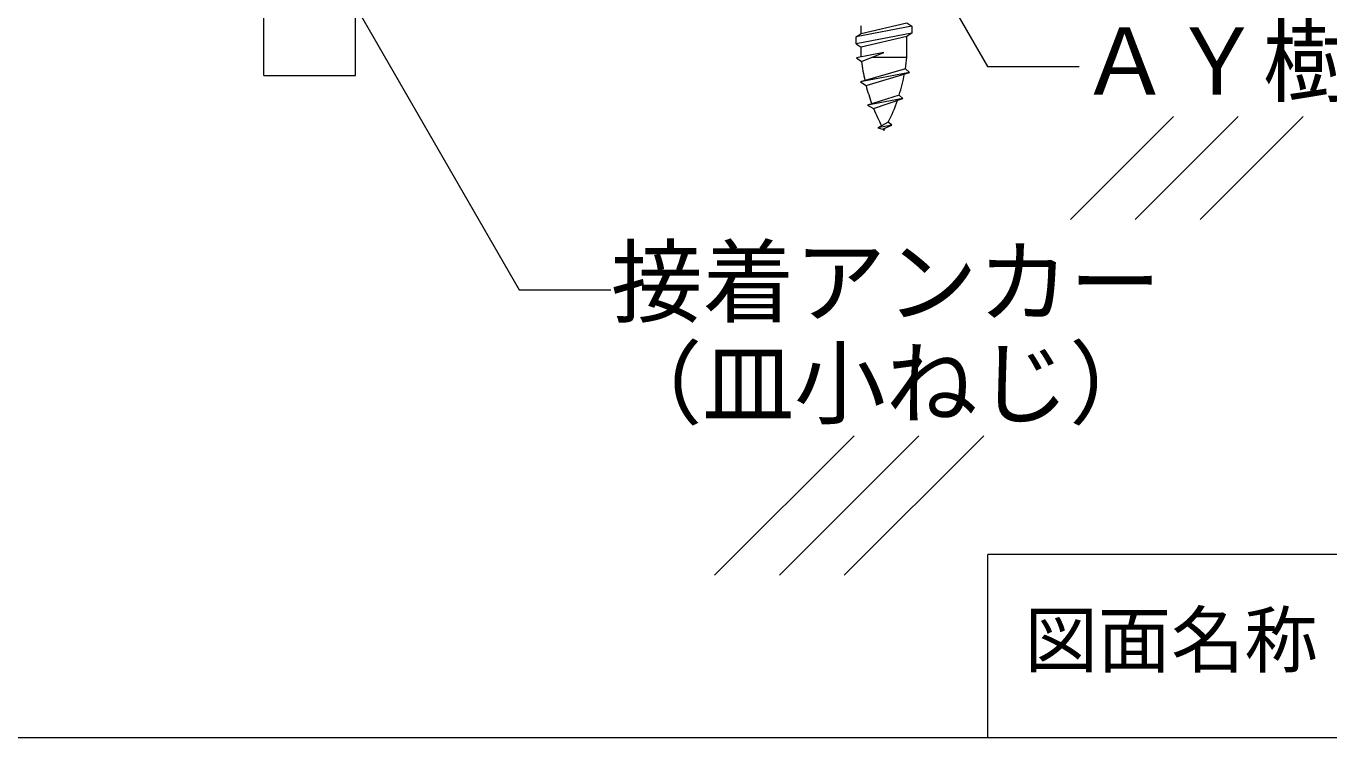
# Model space of a CAD drawing. Units: millimetres, scale not verified. Extents: x -270 to 270, y -189 to 184.
# Drawn here: x -74.9 to 67.2, y -176 to -98.4 of the extents above; entities that cross this region are included whole.
import ezdxf
from ezdxf.enums import TextEntityAlignment as Align

# ---------------------------------------------------------------- set-up
doc = ezdxf.new("R2010")
doc.units = ezdxf.units.MM
doc.header["$LTSCALE"] = 2
for name, color, linetype, lineweight in [('1-6_アンカー類', 7, 'Continuous', 9), ('1-7_設備', 7, 'Continuous', 9), ('1-A_元図・躯体', 7, 'Continuous', 9), ('E-1', 7, 'Continuous', 9), ('F-F', 7, 'Continuous', 9)]:
    doc.layers.add(name, color=color, linetype=linetype, lineweight=lineweight)
doc.layers.add('E-0', color=7, linetype='Continuous')
doc.styles.add('ＭＳ ゴシック', font='')
doc.styles.get('ＭＳ ゴシック').set_extended_font_data('MS Gothic')

msp = doc.modelspace()

# ---------------------------------------------------------------- linework, layer by layer
at = {"layer": '1-6_アンカー類', "color": 4}
for p, q in [((16.185, -99.18), (21.185, -98.012)), ((21.185, -98.012), (21.735, -98.387)), ((21.735, -98.387), (15.635, -99.555)), ((21.735, -99.137), (15.635, -100.305)), ((15.635, -99.555), (16.185, -99.18)), ((16.185, -99.18), (16.185, -98.343)), ((21.735, -99.137), (21.185, -99.512)), ((21.735, -98.387), (21.735, -99.137)), ((15.635, -100.305), (15.635, -99.555)), ((15.635, -100.305), (16.185, -100.68)), ((21.185, -99.512), (16.185, -100.68)), ((16.185, -101.728), (16.185, -100.68)), ((21.185, -101.749), (21.185, -99.512)), ((18.685, -101.249), (15.691, -101.823)), ((15.691, -101.823), (16.237, -102.225)), ((16.237, -102.225), (18.685, -101.249)), ((17.431, -101.749), (21.185, -101.749)), ((21.019, -103.026), (16.118, -104.441)), ((21.459, -103.417), (16.118, -104.441)), ((16.727, -104.833), (21.459, -103.417)), ((21.459, -103.417), (21.019, -103.026)), ((16.118, -104.441), (16.727, -104.833)), ((20.343, -105.886), (16.882, -106.994)), ((20.746, -106.254), (16.882, -106.994)), ((17.552, -107.367), (20.746, -106.254)), ((20.746, -106.254), (20.343, -105.886)), ((16.882, -106.994), (17.552, -107.367)), ((19.153, -108.857), (17.997, -109.481)), ((19.525, -109.188), (17.997, -109.481)), ((18.534, -109.614), (19.525, -109.188)), ((19.525, -109.188), (19.153, -108.857)), ((17.997, -109.481), (18.534, -109.614))]:
    msp.add_line(p, q, dxfattribs=at)
for centre, start, end in [((36.687, -99.733), 186.94964, 192.81474), ((0.682, -99.733), 350.8021, 354.38309), ((0.682, -99.733), 342.62244, 349.24179), ((36.687, -99.733), 194.33303, 200.19295), ((0.682, -99.733), 333.71008, 340.93946), ((36.687, -99.733), 201.75116, 207.5263), ((36.687, -99.733), 208.57869, 209.09114), ((0.682, -99.733), 330.90886, 331.73636)]:
    msp.add_arc(centre, 20.601, start, end, dxfattribs=at)
at = {"layer": '1-7_設備'}
msp.add_line((-48.939, -103.762), (-48.939, -54.277), dxfattribs=at)
msp.add_lwpolyline([(-48.939, -103.762), (-38.939, -103.762), (-38.939, -54.277)], dxfattribs=at)
at = {"layer": '1-A_元図・躯体'}
for p, q in [((50.246, -108.228), (39.021, -119.452)), ((57.317, -108.228), (46.092, -119.452)), ((64.388, -108.228), (53.163, -119.452)), ((15.429, -143.045), (0.211, -158.262)), ((22.5, -143.045), (7.282, -158.262)), ((29.571, -143.045), (14.353, -158.262))]:
    msp.add_line(p, q, dxfattribs=at)
at = {"layer": 'E-1'}
for points in [[(21.468, -88.033), (29.978, -102.773), (39.978, -102.773)], [(-39.81, -94.701), (-21.092, -127.123), (-11.092, -127.123)]]:
    msp.add_lwpolyline(points, dxfattribs=at)
at = {"layer": 'F-F'}
for p in [(30, -176), (270, -156)]:
    msp.add_line(p, (30, -156), dxfattribs=at)
msp.add_lwpolyline([(-270, 184), (270, 184), (270, -176), (-270, -176)], dxfattribs=at)

# ---------------------------------------------------------------- texts
at = {"layer": 'E-0', "style": 'ＭＳ ゴシック'}
msp.add_text('図面名称', height=5.865, dxfattribs=at).set_placement((34, -170), align=Align.BOTTOM_LEFT)
at = {"layer": 'E-1', "style": 'ＭＳ ゴシック'}
for s, p in [('ＡＹ樹脂アンカー', (39.983, -108.04)), ('接着アンカー', (-11.092, -132.123)), ('（皿小ねじ）', (-11.114, -143.186))]:
    msp.add_text(s, height=7.331, dxfattribs=at).set_placement(p, align=Align.BOTTOM_LEFT)

doc.saveas('drawing.dxf')
